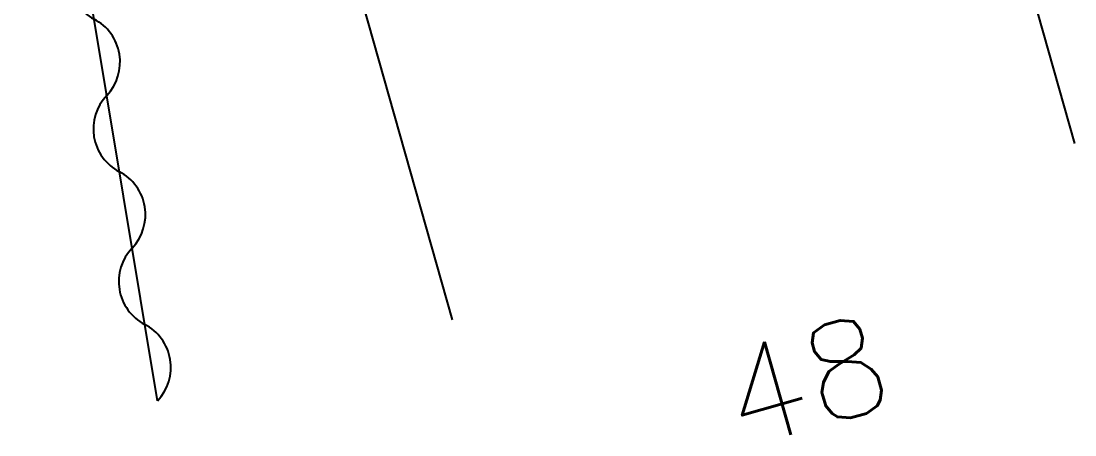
# Model space of a CAD drawing. Header units: millimetres. Extents: x 127000 to 128000, y 141000 to 142000.
# Drawn here: x 127631.18 to 127644.81, y 141619.98 to 141625.33 of the extents above; entities that cross this region are included whole.
import ezdxf
from ezdxf.enums import TextEntityAlignment as Align

# ---------------------------------------------------------------- set-up
doc = ezdxf.new("R2010")
doc.units = ezdxf.units.MM
doc.layers.get('0').update_dxf_attribs({"linetype": 'CONTINUOUS'})
for name, color, linetype in [('W0100', 7, 'CONTINUOUS'), ('W0310', 3, 'CONTINUOUS'), ('W0991', 7, 'CONTINUOUS')]:
    doc.layers.add(name, color=color, linetype=linetype)
doc.styles.get("Standard").update_dxf_attribs({"font": 'romans.shx', "width": 0.85})

# ---------------------------------------------------------------- blocks, each defined once
blk = doc.blocks.new('t310o')
at = {"color": 0, "linetype": 'Continuous'}
for centre, start, end in [((0.5, -0.375), 36.8699, 143.1303), ((-0.5, 0.375), 216.8699, 323.1304)]:
    blk.add_arc(centre, 0.625, start, end, dxfattribs=at)

msp = doc.modelspace()

# ---------------------------------------------------------------- linework, layer by layer
at = {"layer": 'W0100', "flags": 128}
msp.add_lwpolyline([(127644.808, 141623.746), (127643.446, 141628.557), (127635.393, 141626.278), (127636.754, 141621.467)], dxfattribs=at)
at = {"layer": 'W0310', "flags": 128}
msp.add_lwpolyline([(127632.943, 141620.421), (127631.18, 141631.029)], dxfattribs=at)

# ---------------------------------------------------------------- block references
at = {"layer": 'W0310', "rotation": 99.43511858383516}
for p in [(127632.123, 141625.353), (127632.451, 141623.38), (127632.779, 141621.407)]:
    msp.add_blockref('t310o', p, dxfattribs=at)

# ---------------------------------------------------------------- texts
at = {"layer": 'W0991'}
msp.add_text('48', height=1.25, rotation=15.7982, dxfattribs=at).set_placement((127641.325, 141620.682), align=Align.MIDDLE)

doc.saveas('drawing.dxf')
